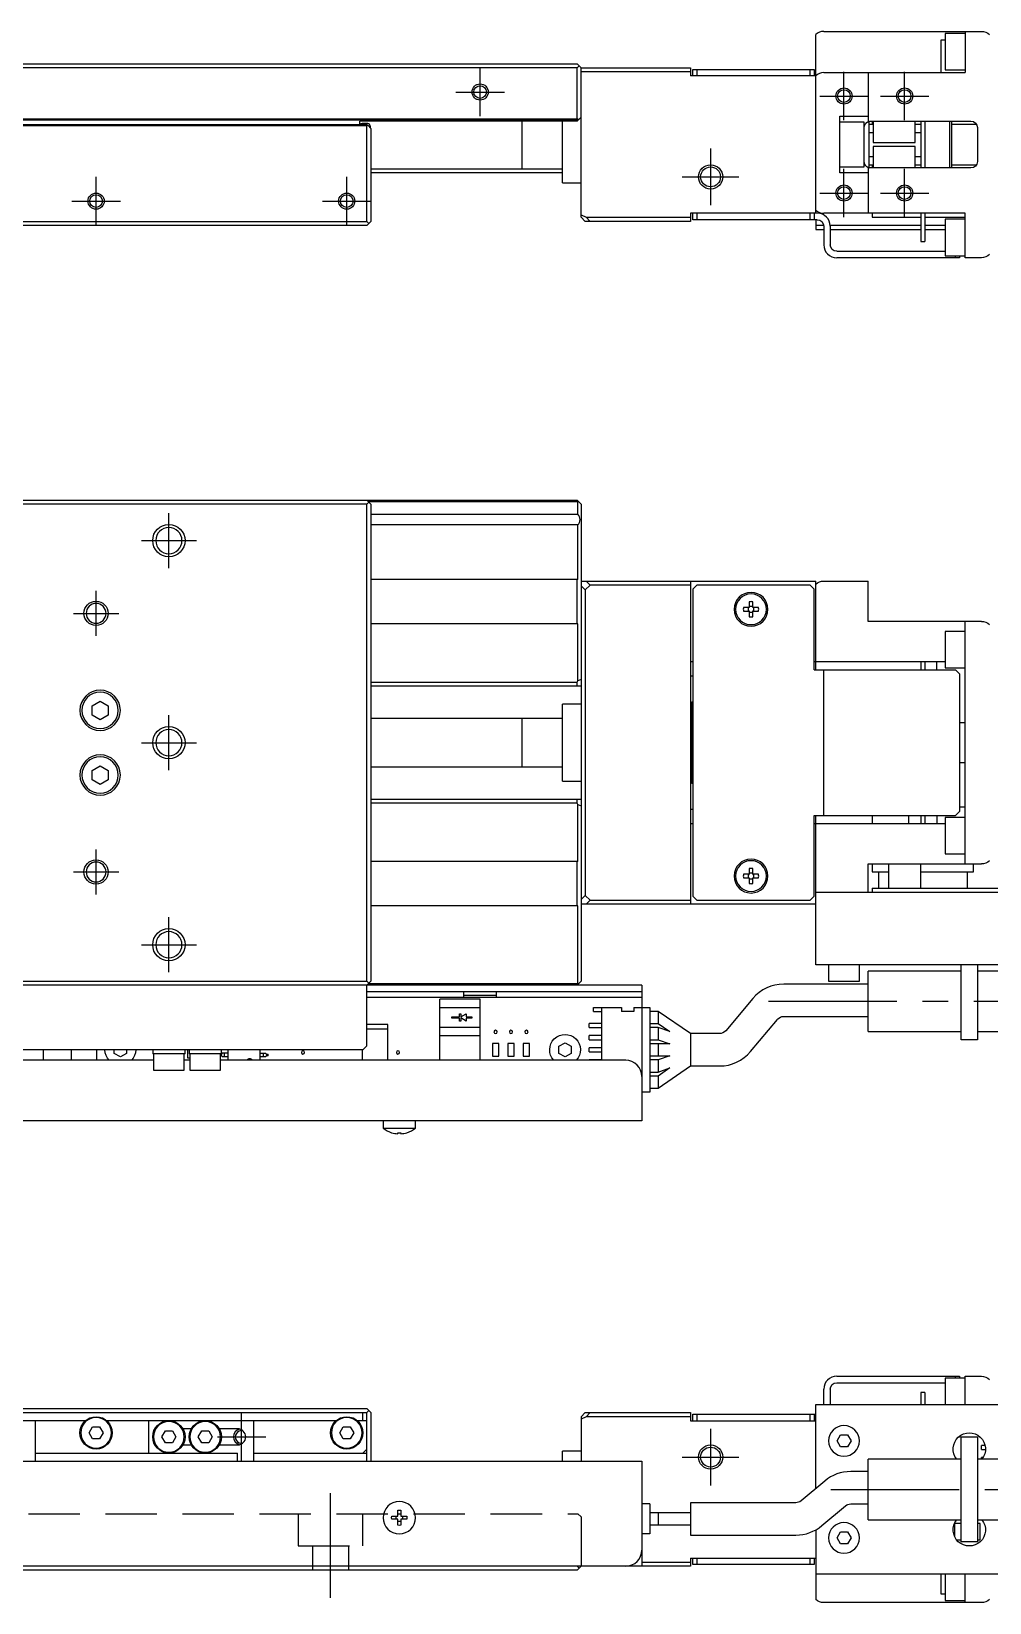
# Model space of a CAD drawing. Extents: x -1 to 721, y -8 to 204.
# Drawn here: x 116 to 234.5, y 10 to 204.4 of the extents above; entities that cross this region are included whole.
import ezdxf

# ---------------------------------------------------------------- set-up
doc = ezdxf.new("R2010")
doc.units = 0
doc.header["$LTSCALE"] = 0.5
doc.linetypes.add('CENTER', pattern=[50.8, 31.75, -6.35, 6.35, -6.35])
doc.linetypes.add('DASHED', pattern=[19.05, 12.7, -6.35])
for name, color, linetype in [('MSM_CENTER', 1, 'CENTER'), ('MSM_CONTINUOUS', 7, 'CONTINUOUS'), ('MSM_DASHED', 4, 'DASHED'), ('MSM_NARROW', 5, 'CONTINUOUS')]:
    doc.layers.add(name, color=color, linetype=linetype)

msp = doc.modelspace()

# ---------------------------------------------------------------- linework, layer by layer
at = {"layer": 'MSM_CENTER'}
for p, q in [((171.46, 193.89), (171.46, 199.89)), ((216.46, 193.39), (216.46, 199.39)), ((223.96, 193.39), (223.96, 199.39)), ((168.46, 196.89), (174.46, 196.89)), ((213.46, 196.39), (219.46, 196.39)), ((220.96, 196.39), (226.96, 196.39)), ((199.96, 189.89), (199.96, 182.89)), ((216.46, 181.39), (216.46, 187.39)), ((223.96, 181.39), (223.96, 187.39)), ((123.96, 180.39), (123.96, 186.39)), ((154.96, 180.39), (154.96, 186.39)), ((196.46, 186.39), (203.46, 186.39)), ((120.96, 183.39), (126.96, 183.39)), ((151.96, 183.39), (157.96, 183.39)), ((213.46, 184.39), (219.46, 184.39)), ((220.96, 184.39), (226.96, 184.39)), ((132.96, 137.99), (132.96, 144.79)), ((129.56, 141.39), (136.36, 141.39)), ((123.96, 129.59), (123.96, 135.19)), ((121.16, 132.39), (126.76, 132.39)), ((132.96, 112.99), (132.96, 119.79)), ((129.56, 116.39), (136.36, 116.39)), ((123.96, 97.59), (123.96, 103.19)), ((121.16, 100.39), (126.76, 100.39)), ((132.96, 87.99), (132.96, 94.79)), ((129.56, 91.39), (136.36, 91.39)), ((207.11, 84.39), (352.71, 84.39)), ((141.96, 27.5), (141.96, 33.5)), ((199.96, 31.5), (199.96, 24.5)), ((138.96, 30.5), (144.96, 30.5)), ((196.46, 28), (203.46, 28)), ((152.96, 10.57), (152.96, 23.52)), ((214.82, 24), (354.08, 24))]:
    msp.add_line(p, q, dxfattribs=at)
at = {"layer": 'MSM_CONTINUOUS'}
for p, q in [((213.96, 204.39), (233.46, 204.39)), ((228.96, 204.14), (228.96, 199.64)), ((231.46, 204.14), (228.96, 204.14)), ((231.46, 204.39), (231.46, 199.29)), ((212.96, 198.91), (212.96, 204.01)), ((228.46, 199.29), (228.46, 203.33)), ((228.46, 203.33), (228.96, 203.33)), ((58.46, 200.39), (183.46, 200.39)), ((183.71, 200.14), (183.46, 200.39)), ((183.46, 199.89), (58.46, 199.89)), ((183.46, 199.89), (183.71, 200.14)), ((183.46, 193.59), (183.46, 199.89)), ((183.71, 200.14), (183.96, 199.89)), ((183.96, 181.39), (183.96, 199.89)), ((183.96, 199.89), (197.46, 199.89)), ((197.46, 199.39), (183.96, 199.39)), ((197.46, 199.89), (197.46, 198.89)), ((212.96, 198.89), (197.46, 198.89)), ((197.76, 198.89), (197.76, 199.69)), ((197.76, 199.69), (212.76, 199.69)), ((198.26, 199.69), (198.26, 198.89)), ((212.26, 198.89), (212.26, 199.69)), ((212.76, 199.69), (212.76, 198.89)), ((212.96, 181.89), (212.96, 198.89)), ((213.96, 199.29), (231.46, 199.29)), ((219.46, 199.29), (219.46, 193.26)), ((228.96, 199.64), (231.46, 199.64)), ((183.56, 193.39), (57.96, 193.39)), ((58.46, 193.59), (183.46, 193.59)), ((58.46, 192.89), (157.46, 192.89)), ((157.46, 192.69), (58.46, 192.69)), ((183.46, 193.29), (156.56, 193.29)), ((156.56, 192.89), (156.56, 193.29)), ((157.56, 192.99), (156.86, 192.99)), ((157.46, 192.89), (157.56, 192.79)), ((157.46, 192.69), (157.56, 192.79)), ((157.46, 180.89), (157.46, 192.69)), ((157.56, 192.79), (157.96, 192.39)), ((157.86, 192.69), (157.86, 192.49)), ((176.66, 187.39), (176.66, 193.29)), ((181.66, 185.64), (181.66, 193.29)), ((183.61, 193.44), (183.46, 193.59)), ((183.46, 193.29), (183.56, 193.39)), ((183.56, 193.39), (183.61, 193.44)), ((183.61, 193.44), (183.96, 193.79)), ((215.96, 186.89), (215.96, 193.89)), ((215.96, 193.89), (219.46, 193.89)), ((218.96, 193.14), (215.96, 193.14)), ((218.96, 187.64), (218.96, 193.14)), ((219.46, 193.26), (219.56, 193.26)), ((219.48, 193.23), (219.56, 193.26)), ((219.56, 187.51), (219.56, 193.26)), ((220.06, 192.89), (219.56, 192.89)), ((219.76, 193.29), (232.16, 193.29)), ((219.96, 193.29), (219.96, 192.89)), ((220.06, 193.29), (220.06, 190.64)), ((225.26, 190.64), (225.26, 193.29)), ((225.96, 192.89), (225.26, 192.89)), ((225.96, 193.29), (225.96, 187.49)), ((226.46, 193.29), (226.46, 187.49)), ((229.56, 187.49), (229.56, 193.29)), ((229.76, 193.29), (229.76, 187.49)), ((232.86, 192.89), (229.76, 192.89)), ((232.96, 192.49), (232.96, 188.29)), ((157.96, 192.39), (157.96, 180.89)), ((219.56, 191.89), (220.06, 191.89)), ((220.06, 190.64), (225.26, 190.64)), ((225.26, 191.89), (225.96, 191.89)), ((220.06, 188.89), (219.56, 188.89)), ((225.26, 190.14), (220.06, 190.14)), ((220.06, 190.14), (220.06, 187.49)), ((225.26, 187.49), (225.26, 190.14)), ((225.96, 188.89), (225.26, 188.89)), ((157.96, 187.39), (181.66, 187.39)), ((181.66, 186.89), (157.96, 186.89)), ((215.96, 187.64), (218.96, 187.64)), ((219.46, 186.89), (215.96, 186.89)), ((219.46, 187.52), (219.56, 187.52)), ((219.46, 187.52), (219.46, 181.89)), ((219.56, 187.52), (219.47, 187.54)), ((219.56, 187.89), (220.06, 187.89)), ((232.16, 187.49), (219.76, 187.49)), ((219.96, 187.89), (219.96, 187.49)), ((225.26, 187.89), (225.96, 187.89)), ((229.76, 187.89), (232.86, 187.89)), ((181.66, 185.64), (183.96, 185.64)), ((58.46, 180.89), (157.46, 180.89)), ((157.71, 180.64), (157.46, 180.89)), ((157.46, 180.39), (157.96, 180.89)), ((183.96, 181.69), (184.58, 181.39)), ((184.46, 180.89), (183.96, 181.39)), ((197.46, 180.89), (184.46, 180.89)), ((184.58, 181.39), (185.08, 180.89)), ((184.58, 181.39), (197.46, 181.39)), ((213.16, 181.89), (197.46, 181.89)), ((197.46, 181.89), (197.46, 180.89)), ((197.76, 181.09), (197.76, 181.89)), ((213.16, 181.09), (197.76, 181.09)), ((198.26, 181.89), (198.26, 181.09)), ((212.26, 181.09), (212.26, 181.89)), ((212.76, 181.89), (212.76, 181.09)), ((212.96, 181.09), (212.96, 179.89)), ((231.46, 181.89), (213.96, 181.89)), ((219.96, 181.89), (219.96, 181.39)), ((219.96, 181.39), (225.96, 181.39)), ((225.96, 181.89), (225.96, 178.39)), ((226.46, 181.89), (226.46, 178.39)), ((226.46, 181.39), (231.46, 181.39)), ((228.96, 181.14), (228.96, 176.64)), ((231.46, 181.14), (228.96, 181.14)), ((231.46, 176.39), (231.46, 181.89)), ((157.46, 180.39), (58.46, 180.39)), ((213.96, 180.39), (212.96, 180.39)), ((212.96, 179.89), (213.96, 179.89)), ((213.96, 180.29), (213.96, 177.99)), ((225.96, 180.39), (214.76, 180.39)), ((214.76, 180.29), (214.76, 177.99)), ((214.76, 179.89), (225.96, 179.89)), ((228.96, 180.39), (226.46, 180.39)), ((226.46, 179.89), (228.96, 179.89)), ((215.56, 177.19), (228.96, 177.19)), ((225.96, 178.39), (226.46, 178.39)), ((230.76, 176.39), (215.56, 176.39)), ((228.96, 176.64), (231.46, 176.64)), ((230.26, 176.39), (230.26, 176.64)), ((230.76, 176.64), (230.76, 176.39)), ((233.46, 176.39), (231.46, 176.39)), ((58.46, 146.39), (183.46, 146.39)), ((157.46, 145.89), (58.46, 145.89)), ((157.71, 146.14), (157.46, 146.39)), ((157.46, 145.89), (157.71, 146.14)), ((157.46, 86.89), (157.46, 145.89)), ((183.56, 146.19), (157.66, 146.19)), ((157.96, 145.89), (157.71, 146.14)), ((157.96, 145.89), (157.96, 86.89)), ((183.61, 146.24), (183.46, 146.39)), ((183.56, 146.19), (183.61, 146.24)), ((183.56, 144.65), (183.56, 146.19)), ((183.61, 146.24), (183.96, 145.89)), ((183.96, 145.89), (183.96, 86.89)), ((157.96, 144.65), (183.56, 144.65)), ((183.56, 143.33), (157.96, 143.33)), ((183.56, 136.59), (183.56, 143.33)), ((183.56, 136.59), (157.96, 136.59)), ((183.46, 131.09), (183.46, 136.59)), ((183.96, 136.39), (212.96, 136.39)), ((184.58, 136.39), (185.08, 135.89)), ((197.46, 136.39), (197.46, 96.39)), ((212.96, 125.39), (212.96, 136.39)), ((213.96, 136.39), (219.46, 136.39)), ((219.46, 131.39), (219.46, 136.39)), ((184.46, 135.28), (183.96, 135.78)), ((185.08, 135.89), (184.46, 135.28)), ((184.46, 135.28), (184.46, 97.5)), ((197.46, 135.89), (185.08, 135.89)), ((198.26, 135.89), (197.76, 135.39)), ((197.76, 135.39), (197.76, 97.39)), ((212.26, 135.89), (198.26, 135.89)), ((212.76, 135.39), (212.26, 135.89)), ((212.76, 125.39), (212.76, 135.39)), ((204.72, 133.13), (204.04, 133.13)), ((204.04, 132.65), (204.72, 132.65)), ((204.72, 133.81), (204.72, 133.13)), ((204.72, 132.65), (204.72, 131.97)), ((205.2, 133.13), (205.2, 133.81)), ((205.88, 133.13), (205.2, 133.13)), ((205.2, 132.65), (205.88, 132.65)), ((205.2, 131.97), (205.2, 132.65)), ((183.56, 131.09), (157.96, 131.09)), ((183.56, 124.03), (183.56, 131.09)), ((233.46, 131.39), (219.46, 131.39)), ((231.46, 101.39), (231.46, 131.39)), ((231.46, 130.14), (228.96, 130.14)), ((228.96, 130.14), (228.96, 125.64)), ((197.76, 126.39), (197.46, 126.39)), ((228.96, 126.39), (212.76, 126.39)), ((225.96, 126.39), (225.96, 125.39)), ((226.46, 126.39), (226.46, 125.39)), ((227.96, 125.39), (227.96, 126.39)), ((197.46, 124.64), (197.76, 124.64)), ((212.76, 125.39), (230.26, 125.39)), ((213.96, 107.39), (213.96, 125.39)), ((228.96, 125.64), (231.46, 125.64)), ((230.76, 124.89), (230.26, 125.39)), ((230.76, 124.89), (230.76, 107.89)), ((157.96, 123.89), (183.46, 123.89)), ((183.96, 123.39), (157.96, 123.39)), ((183.46, 123.89), (183.56, 124.03)), ((183.46, 123.39), (183.46, 123.89)), ((183.96, 124.19), (183.56, 124.03)), ((123.46, 120.96), (124.46, 121.54)), ((123.46, 119.81), (123.46, 120.96)), ((124.46, 121.54), (125.46, 120.96)), ((125.46, 120.96), (125.46, 119.81)), ((181.66, 111.64), (181.66, 121.14)), ((183.96, 121.14), (181.66, 121.14)), ((197.66, 121.39), (197.46, 121.19)), ((197.76, 121.39), (197.66, 121.39)), ((197.66, 121.39), (197.66, 111.39)), ((124.46, 119.23), (123.46, 119.81)), ((125.46, 119.81), (124.46, 119.23)), ((181.66, 119.39), (157.96, 119.39)), ((176.66, 113.39), (176.66, 119.39)), ((230.76, 118.89), (231.46, 118.89)), ((123.46, 112.96), (124.46, 113.54)), ((123.46, 111.81), (123.46, 112.96)), ((124.46, 113.54), (125.46, 112.96)), ((125.46, 112.96), (125.46, 111.81)), ((157.96, 113.39), (181.66, 113.39)), ((231.46, 113.89), (230.76, 113.89)), ((124.46, 111.23), (123.46, 111.81)), ((125.46, 111.81), (124.46, 111.23)), ((181.66, 111.64), (183.96, 111.64)), ((197.46, 111.59), (197.66, 111.39)), ((197.66, 111.39), (197.76, 111.39)), ((157.96, 109.39), (183.96, 109.39)), ((183.46, 108.89), (157.96, 108.89)), ((183.46, 108.89), (183.46, 109.39)), ((183.56, 108.75), (183.46, 108.89)), ((183.56, 101.69), (183.56, 108.75)), ((183.56, 108.75), (183.96, 108.58)), ((197.76, 108.14), (197.46, 108.14)), ((212.76, 97.39), (212.76, 107.39)), ((212.76, 107.39), (230.26, 107.39)), ((212.96, 88.89), (212.96, 107.39)), ((219.96, 107.39), (219.96, 106.39)), ((224.46, 106.39), (224.46, 107.39)), ((225.96, 107.39), (225.96, 106.39)), ((226.46, 107.39), (226.46, 106.39)), ((227.96, 107.39), (227.96, 106.39)), ((231.46, 107.14), (228.96, 107.14)), ((228.96, 107.14), (228.96, 102.64)), ((230.26, 107.39), (230.76, 107.89)), ((231.46, 108.39), (230.76, 108.39)), ((197.46, 106.39), (197.76, 106.39)), ((212.76, 106.39), (228.96, 106.39)), ((183.56, 101.69), (157.96, 101.69)), ((183.46, 96.19), (183.46, 101.69)), ((219.46, 101.39), (233.46, 101.39)), ((219.46, 97.89), (219.46, 101.39)), ((219.96, 101.39), (219.96, 100.39)), ((221.96, 101.39), (221.96, 98.39)), ((225.96, 98.39), (225.96, 101.39)), ((228.96, 102.64), (231.46, 102.64)), ((232.46, 100.39), (232.46, 101.39)), ((204.72, 100.13), (204.04, 100.13)), ((204.04, 99.65), (204.72, 99.65)), ((204.72, 100.81), (204.72, 100.13)), ((204.72, 99.65), (204.72, 98.97)), ((205.2, 100.13), (205.2, 100.81)), ((205.88, 100.13), (205.2, 100.13)), ((205.2, 98.97), (205.2, 99.65)), ((205.2, 99.65), (205.88, 99.65)), ((219.96, 100.39), (221.96, 100.39)), ((220.71, 100.39), (220.71, 98.39)), ((225.96, 100.39), (232.46, 100.39)), ((231.71, 100.39), (231.71, 98.39)), ((183.96, 97), (184.46, 97.5)), ((184.46, 97.5), (185.08, 96.89)), ((197.76, 97.39), (198.26, 96.89)), ((212.26, 96.89), (212.76, 97.39)), ((212.96, 97.89), (239.96, 97.89)), ((219.96, 98.39), (219.96, 97.89)), ((219.96, 98.39), (239.96, 98.39)), ((183.56, 96.19), (157.96, 96.19)), ((183.56, 86.59), (183.56, 96.19)), ((212.96, 96.39), (183.96, 96.39)), ((185.08, 96.89), (184.58, 96.39)), ((185.08, 96.89), (197.46, 96.89)), ((198.26, 96.89), (212.26, 96.89)), ((239.96, 88.89), (212.96, 88.89)), ((214.56, 88.89), (214.56, 86.89)), ((218.36, 86.89), (218.36, 88.89)), ((230.96, 88.14), (219.46, 88.14)), ((219.46, 80.64), (219.46, 88.14)), ((230.96, 79.64), (230.96, 88.89)), ((232.96, 88.89), (232.96, 79.64)), ((254.46, 88.14), (232.96, 88.14)), ((58.46, 86.89), (157.46, 86.89)), ((191.46, 86.39), (58.46, 86.39)), ((157.71, 86.64), (157.46, 86.89)), ((157.46, 86.39), (157.71, 86.64)), ((157.46, 78.89), (157.46, 86.39)), ((157.46, 85.59), (191.46, 85.59)), ((157.66, 86.59), (183.56, 86.59)), ((157.71, 86.64), (157.96, 86.89)), ((169.46, 84.89), (169.46, 85.59)), ((173.46, 85.59), (173.46, 84.89)), ((183.46, 86.39), (183.61, 86.54)), ((183.61, 86.54), (183.56, 86.59)), ((183.96, 86.89), (183.61, 86.54)), ((191.46, 86.39), (191.46, 69.59)), ((219.46, 86.52), (209.01, 86.52)), ((214.56, 86.89), (218.36, 86.89)), ((157.46, 84.89), (191.46, 84.89)), ((166.46, 77.09), (166.46, 84.64)), ((171.46, 84.64), (166.46, 84.64)), ((166.46, 83.64), (171.46, 83.64)), ((173.46, 85.09), (169.46, 85.09)), ((171.46, 77.09), (171.46, 84.64)), ((185.46, 83.64), (188.96, 83.64)), ((185.46, 83.14), (185.46, 83.64)), ((186.46, 83.64), (186.46, 77.09)), ((188.96, 83.64), (188.96, 83.14)), ((190.46, 83.64), (192.46, 83.64)), ((190.46, 83.64), (190.46, 83.14)), ((192.46, 83.64), (192.46, 73.14)), ((205.18, 84.73), (201.83, 80.74)), ((167.96, 82.31), (167.96, 82.46)), ((167.96, 82.46), (168.91, 82.46)), ((168.91, 82.31), (167.96, 82.31)), ((168.91, 82.46), (168.91, 82.84)), ((168.91, 82.84), (169.06, 82.84)), ((168.91, 81.94), (168.91, 82.31)), ((169.06, 81.94), (168.91, 81.94)), ((169.06, 82.45), (169.74, 82.84)), ((169.06, 82.84), (169.06, 82.45)), ((169.06, 82.33), (169.06, 81.94)), ((169.74, 81.94), (169.06, 82.33)), ((169.74, 82.84), (169.74, 82.46)), ((169.74, 82.46), (170.44, 82.46)), ((169.74, 82.31), (169.74, 81.94)), ((170.44, 82.31), (169.74, 82.31)), ((170.44, 82.46), (170.44, 82.31)), ((185.46, 83.14), (186.46, 83.14)), ((190.46, 83.14), (188.96, 83.14)), ((193.46, 83.14), (192.46, 83.14)), ((197.46, 80.39), (193.46, 83.14)), ((193.46, 83.14), (193.46, 81.64)), ((204.9, 78.17), (208.24, 82.16)), ((209.01, 82.52), (219.46, 82.52)), ((160.06, 81.54), (157.46, 81.54)), ((160.06, 80.94), (157.46, 80.94)), ((160.06, 77.09), (160.06, 81.54)), ((171.46, 81.14), (166.46, 81.14)), ((166.46, 80.14), (171.46, 80.14)), ((186.46, 81.64), (184.96, 81.64)), ((184.96, 81.14), (184.96, 81.64)), ((184.96, 81.14), (186.46, 81.14)), ((186.46, 80.14), (184.96, 80.14)), ((184.96, 79.64), (184.96, 80.14)), ((192.46, 81.64), (193.46, 81.64)), ((193.46, 81.14), (192.46, 81.14)), ((193.46, 81.64), (194.92, 80.64)), ((194.92, 80.64), (193.46, 81.14)), ((193.46, 81.14), (193.46, 79.64)), ((201.07, 80.39), (197.46, 80.39)), ((197.46, 80.39), (197.46, 76.39)), ((219.46, 80.64), (230.96, 80.64)), ((232.96, 80.64), (254.46, 80.64)), ((156.96, 78.39), (58.96, 78.39)), ((117.46, 77.09), (117.46, 78.39)), ((120.86, 78.39), (120.86, 77.09)), ((124.06, 77.09), (124.06, 78.39)), ((126.21, 77.95), (126.21, 78.39)), ((126.96, 77.52), (126.21, 77.95)), ((127.71, 77.95), (126.96, 77.52)), ((127.71, 78.39), (127.71, 77.95)), ((130.96, 78.39), (130.96, 77.89)), ((134.96, 77.89), (130.96, 77.89)), ((131.06, 77.89), (131.06, 75.89)), ((134.86, 75.89), (134.86, 77.89)), ((134.96, 77.89), (134.96, 78.39)), ((135.28, 78.39), (135.28, 77.39)), ((135.46, 78.39), (135.46, 77.89)), ((139.46, 77.89), (135.46, 77.89)), ((135.56, 77.89), (135.56, 75.89)), ((139.36, 75.89), (139.36, 77.89)), ((139.36, 77.85), (139.5, 77.85)), ((139.46, 77.89), (139.46, 78.39)), ((139.5, 77.85), (139.57, 77.97)), ((140.3, 77.97), (139.57, 77.97)), ((139.86, 77.54), (139.86, 77.97)), ((140.3, 77.09), (140.3, 78.39)), ((144.2, 78.39), (144.2, 77.09)), ((144.2, 77.97), (144.94, 77.97)), ((144.64, 77.97), (144.64, 77.54)), ((144.94, 77.97), (145, 77.85)), ((145, 77.85), (145.25, 77.85)), ((145.25, 77.65), (145.25, 77.85)), ((156.86, 78.39), (156.86, 77.09)), ((156.96, 78.39), (157.46, 78.89)), ((173.77, 79.19), (172.97, 79.19)), ((172.97, 79.19), (172.97, 77.59)), ((173.77, 77.59), (173.77, 79.19)), ((174.87, 79.19), (174.87, 77.59)), ((175.67, 79.19), (174.87, 79.19)), ((175.67, 77.59), (175.67, 79.19)), ((176.78, 79.19), (176.78, 77.59)), ((177.58, 79.19), (176.78, 79.19)), ((177.58, 77.59), (177.58, 79.19)), ((181.21, 78.82), (181.96, 79.25)), ((181.21, 77.95), (181.21, 78.82)), ((181.96, 77.52), (181.21, 77.95)), ((181.96, 79.25), (182.71, 78.82)), ((182.71, 77.95), (181.96, 77.52)), ((182.71, 78.82), (182.71, 77.95)), ((184.96, 79.64), (186.46, 79.64)), ((186.46, 78.64), (184.96, 78.64)), ((184.96, 78.14), (184.96, 78.64)), ((184.96, 78.14), (186.46, 78.14)), ((192.46, 79.64), (193.46, 79.64)), ((194.92, 79.14), (192.46, 79.14)), ((193.46, 79.64), (194.92, 79.14)), ((193.46, 79.14), (193.46, 77.64)), ((232.96, 79.64), (230.96, 79.64)), ((131.06, 77.09), (114.36, 77.09)), ((131.06, 75.89), (134.86, 75.89)), ((135.56, 77.09), (134.86, 77.09)), ((135.28, 77.39), (135.56, 77.39)), ((135.56, 75.89), (139.36, 75.89)), ((139.5, 77.65), (139.36, 77.65)), ((189.46, 77.09), (139.36, 77.09)), ((139.57, 77.54), (139.5, 77.65)), ((140.3, 77.54), (139.57, 77.54)), ((144.94, 77.54), (144.2, 77.54)), ((145, 77.65), (144.94, 77.54)), ((145.25, 77.65), (145, 77.65)), ((172.97, 77.59), (173.77, 77.59)), ((174.87, 77.59), (175.67, 77.59)), ((176.78, 77.59), (177.58, 77.59)), ((186.46, 77.14), (184.96, 77.14)), ((184.96, 77.09), (184.96, 77.14)), ((192.46, 77.64), (194.92, 77.64)), ((193.46, 77.14), (192.46, 77.14)), ((194.92, 77.64), (193.46, 77.14)), ((193.46, 77.14), (193.46, 75.64)), ((193.46, 73.64), (197.46, 76.39)), ((194.92, 76.14), (193.46, 75.14)), ((193.46, 75.64), (194.92, 76.14)), ((197.46, 76.39), (201.07, 76.39)), ((192.46, 75.64), (193.46, 75.64)), ((193.46, 75.14), (192.46, 75.14)), ((193.46, 75.14), (193.46, 73.64)), ((192.46, 73.14), (191.46, 73.14)), ((192.46, 73.64), (193.46, 73.64)), ((191.46, 69.59), (58.46, 69.59)), ((159.46, 69.59), (159.46, 68.69)), ((159.46, 68.69), (163.46, 68.69)), ((160.51, 68.13), (160.54, 68.13)), ((161.26, 68.13), (161.66, 68.13)), ((161.26, 68), (161.26, 68.13)), ((161.66, 68.13), (161.66, 68)), ((162.39, 68.13), (162.41, 68.13)), ((163.46, 68.69), (163.46, 69.59)), ((215.56, 38), (230.76, 38)), ((215.56, 37.2), (228.96, 37.2)), ((228.96, 37.75), (228.96, 34.5)), ((231.46, 37.75), (228.96, 37.75)), ((230.26, 37.75), (230.26, 38)), ((230.76, 38), (230.76, 37.75)), ((231.46, 34.5), (231.46, 38)), ((231.46, 38), (233.46, 38)), ((213.96, 34.5), (213.96, 36.4)), ((214.76, 36.4), (214.76, 34.5)), ((225.96, 36), (225.96, 34.5)), ((226.46, 36), (225.96, 36)), ((226.46, 36), (226.46, 34.5)), ((58.46, 34), (157.46, 34)), ((58.46, 33.5), (157.46, 33.5)), ((156.96, 32.5), (156.96, 33.5)), ((157.71, 33.75), (157.46, 34)), ((157.46, 33.5), (157.71, 33.75)), ((157.46, 27.5), (157.46, 33.5)), ((157.71, 33.75), (157.96, 33.5)), ((157.96, 33.5), (157.96, 27.5)), ((183.96, 33), (184.46, 33.5)), ((184.46, 33.5), (197.46, 33.5)), ((185.08, 33.5), (184.58, 33)), ((197.46, 33.5), (197.46, 32.5)), ((197.76, 32.5), (197.76, 33.3)), ((197.76, 33.3), (212.96, 33.3)), ((198.26, 33.3), (198.26, 32.5)), ((212.26, 32.5), (212.26, 33.3)), ((212.76, 33.3), (212.76, 32.5)), ((212.96, 24.1), (212.96, 34.5)), ((212.96, 34.5), (239.96, 34.5)), ((122.64, 32.5), (93.29, 32.5)), ((116.46, 27.5), (116.46, 32.5)), ((123.1, 31), (123.53, 31.75)), ((123.53, 31.75), (124.4, 31.75)), ((124.4, 31.75), (124.83, 31)), ((153.64, 32.5), (125.29, 32.5)), ((130.46, 32.5), (130.46, 28.5)), ((132.1, 30.5), (132.53, 31.25)), ((132.53, 31.25), (133.4, 31.25)), ((133.4, 31.25), (133.83, 30.5)), ((135.73, 31.5), (134.7, 31.5)), ((136.6, 30.5), (137.03, 31.25)), ((137.03, 31.25), (137.9, 31.25)), ((137.9, 31.25), (138.33, 30.5)), ((141.46, 31.5), (139.2, 31.5)), ((143.46, 27.5), (143.46, 32.5)), ((154.1, 31), (154.53, 31.75)), ((154.53, 31.75), (155.4, 31.75)), ((155.4, 31.75), (155.83, 31)), ((157.46, 32.5), (156.29, 32.5)), ((184.58, 33), (183.96, 32.69)), ((183.96, 33), (183.96, 27.5)), ((197.46, 33), (184.58, 33)), ((197.46, 32.5), (212.96, 32.5)), ((123.53, 30.25), (123.1, 31)), ((124.4, 30.25), (123.53, 30.25)), ((124.83, 31), (124.4, 30.25)), ((132.53, 29.75), (132.1, 30.5)), ((133.4, 29.75), (132.53, 29.75)), ((133.83, 30.5), (133.4, 29.75)), ((134.7, 29.5), (135.73, 29.5)), ((137.03, 29.75), (136.6, 30.5)), ((137.9, 29.75), (137.03, 29.75)), ((138.33, 30.5), (137.9, 29.75)), ((139.2, 29.5), (141.46, 29.5)), ((154.53, 30.25), (154.1, 31)), ((155.4, 30.25), (154.53, 30.25)), ((155.83, 31), (155.4, 30.25)), ((215.6, 30), (216.03, 30.75)), ((216.03, 29.25), (215.6, 30)), ((216.03, 30.75), (216.9, 30.75)), ((216.9, 29.25), (216.03, 29.25)), ((216.9, 30.75), (217.33, 30)), ((217.33, 30), (216.9, 29.25)), ((230.96, 17.5), (230.96, 30.5)), ((230.96, 30.5), (232.96, 30.5)), ((232.96, 30.5), (232.96, 17.5)), ((233.46, 28.93), (233.46, 29.43)), ((233.92, 29.43), (233.46, 29.43)), ((58.46, 27.5), (191.46, 27.5)), ((116.46, 28.5), (141.46, 28.5)), ((141.46, 27.5), (141.46, 28.5)), ((143.46, 28.5), (157.46, 28.5)), ((157.46, 29), (156.96, 28.5)), ((181.66, 27.5), (181.66, 28.75)), ((183.96, 28.75), (181.66, 28.75)), ((191.46, 27.5), (191.46, 14.5)), ((219.46, 20.25), (219.46, 27.75)), ((230.96, 27.75), (219.46, 27.75)), ((254.46, 27.75), (232.96, 27.75)), ((233.46, 28.93), (233.96, 28.93)), ((233.46, 27.75), (233.46, 27.93)), ((233.65, 27.93), (233.46, 27.93)), ((219.46, 26.21), (217.29, 26.21)), ((214.08, 25.04), (211.16, 22.58)), ((161.26, 20.7), (161.26, 21.43)), ((161.66, 21.43), (161.66, 20.7)), ((192.46, 22.2), (191.46, 22.2)), ((192.46, 22.2), (192.46, 18.5)), ((210.51, 22.35), (197.46, 22.35)), ((197.46, 22.35), (197.46, 18.35)), ((213.73, 19.52), (216.65, 21.97)), ((217.29, 22.21), (219.46, 22.21)), ((160.54, 20.7), (161.26, 20.7)), ((161.26, 20.3), (160.54, 20.3)), ((161.26, 19.57), (161.26, 20.3)), ((161.66, 20.7), (162.39, 20.7)), ((162.39, 20.3), (161.66, 20.3)), ((161.66, 20.3), (161.66, 19.57)), ((197.46, 21.1), (192.46, 21.1)), ((192.46, 19.6), (197.46, 19.6)), ((193.46, 21.1), (193.46, 19.6)), ((219.46, 20.25), (230.96, 20.25)), ((230.13, 19.78), (230.13, 18.2)), ((230.96, 19.78), (230.13, 19.78)), ((232.96, 20.25), (254.46, 20.25)), ((233.29, 19.78), (232.96, 19.78)), ((233.29, 17.78), (233.29, 19.78)), ((192.46, 18.5), (191.46, 18.5)), ((197.46, 18.35), (210.51, 18.35)), ((212.96, 18.99), (212.96, 10.38)), ((215.6, 18), (216.03, 18.75)), ((216.03, 17.25), (215.6, 18)), ((216.03, 18.75), (216.9, 18.75)), ((216.9, 18.75), (217.33, 18)), ((217.33, 18), (216.9, 17.25)), ((230.38, 17.78), (230.96, 17.78)), ((232.96, 17.5), (230.96, 17.5)), ((232.96, 17.78), (233.29, 17.78)), ((216.9, 17.25), (216.03, 17.25)), ((197.46, 14.5), (58.46, 14.5)), ((183.46, 14), (58.46, 14)), ((183.71, 14.25), (183.46, 14.5)), ((183.46, 14), (183.96, 14.5)), ((191.46, 15), (197.46, 15)), ((197.46, 15.5), (197.46, 14.5)), ((197.46, 15.5), (212.96, 15.5)), ((197.76, 14.7), (197.76, 15.5)), ((212.76, 14.7), (197.76, 14.7)), ((198.26, 15.5), (198.26, 14.7)), ((212.26, 14.7), (212.26, 15.5)), ((212.76, 15.5), (212.76, 14.7)), ((239.96, 13.5), (212.96, 13.5)), ((228.46, 11.05), (228.46, 13.5)), ((228.96, 13.5), (228.96, 10.25)), ((231.46, 10), (231.46, 13.5)), ((233.46, 10), (213.96, 10)), ((228.96, 11.05), (228.46, 11.05)), ((228.96, 10.25), (231.46, 10.25))]:
    msp.add_line(p, q, dxfattribs=at)
at = {"layer": 'MSM_CONTINUOUS', "extrusion": (0, 0, -1)}
for p, q in [((218.96, 192.49), (218.97, 192.54)), ((218.97, 192.59), (218.98, 192.65)), ((218.97, 192.54), (218.97, 192.59)), ((218.98, 192.65), (218.99, 192.7)), ((218.99, 192.7), (219.01, 192.75)), ((219.01, 192.75), (219.02, 192.79)), ((219.02, 192.79), (219.05, 192.84)), ((219.05, 192.84), (219.07, 192.89)), ((219.07, 192.89), (219.1, 192.94)), ((219.1, 192.94), (219.13, 192.97)), ((219.13, 192.97), (219.15, 193)), ((219.15, 193), (219.18, 193.03)), ((219.18, 193.03), (219.21, 193.06)), ((219.21, 193.06), (219.24, 193.09)), ((219.24, 193.09), (219.27, 193.12)), ((219.27, 193.12), (219.3, 193.14)), ((219.3, 193.14), (219.33, 193.16)), ((219.33, 193.16), (219.37, 193.18)), ((219.37, 193.18), (219.41, 193.2)), ((219.41, 193.2), (219.43, 193.22)), ((219.43, 193.22), (219.46, 193.23)), ((219.46, 193.23), (219.48, 193.23)), ((218.97, 188.24), (218.96, 188.29)), ((218.97, 188.2), (218.97, 188.24)), ((218.97, 188.16), (218.97, 188.2)), ((218.98, 188.12), (218.97, 188.16)), ((218.99, 188.07), (218.98, 188.12)), ((219.01, 188.02), (218.99, 188.07)), ((219.03, 187.97), (219.01, 188.02)), ((219.05, 187.92), (219.03, 187.97)), ((219.08, 187.88), (219.05, 187.92)), ((219.11, 187.83), (219.08, 187.88)), ((219.14, 187.79), (219.11, 187.83)), ((219.17, 187.75), (219.14, 187.79)), ((219.21, 187.71), (219.17, 187.75)), ((219.23, 187.69), (219.21, 187.71)), ((219.26, 187.66), (219.23, 187.69)), ((219.3, 187.64), (219.26, 187.66)), ((219.33, 187.62), (219.3, 187.64)), ((219.35, 187.6), (219.33, 187.62)), ((219.38, 187.59), (219.35, 187.6)), ((219.41, 187.57), (219.38, 187.59)), ((219.44, 187.56), (219.41, 187.57)), ((219.46, 187.55), (219.44, 187.56)), ((219.47, 187.54), (219.46, 187.55))]:
    msp.add_line(p, q, dxfattribs=at)
at = {"layer": 'MSM_CONTINUOUS'}
for centre, radius in [((171.46, 196.89), 0.783), ((216.46, 196.39), 0.783), ((223.96, 196.39), 0.783), ((199.96, 186.39), 1.23), ((216.46, 184.39), 0.783), ((223.96, 184.39), 0.783), ((123.96, 183.39), 0.783), ((154.96, 183.39), 0.783), ((123.96, 31), 2), ((132.96, 30.5), 2), ((137.46, 30.5), 2), ((154.96, 31), 2), ((199.96, 28), 1.23)]:
    msp.add_circle(centre, radius, dxfattribs=at)
at = {"layer": 'MSM_CONTINUOUS', "extrusion": (0, 0, -1)}
for centre, radius in [((-132.96, 141.39), 1.62), ((-204.96, 132.89), 2.1), ((-204.96, 132.89), 1.9), ((-123.96, 132.39), 1.23), ((-124.46, 120.39), 2.5), ((-124.46, 120.39), 2.25), ((-132.96, 116.39), 1.62), ((-124.46, 112.39), 2.5), ((-124.46, 112.39), 2.25), ((-123.96, 100.39), 1.23), ((-204.96, 99.89), 2.1), ((-204.96, 99.89), 1.9), ((-132.96, 91.39), 1.62), ((-173.37, 80.61), 0.2), ((-175.27, 80.61), 0.2), ((-177.18, 80.61), 0.2), ((-149.55, 78.07), 0.2), ((-161.3, 78.07), 0.2), ((-123.96, 31), 1.9), ((-132.96, 30.5), 1.9), ((-137.46, 30.5), 1.9), ((-154.96, 31), 1.9), ((-216.46, 30), 1.9), ((-161.46, 20.5), 2), ((-216.46, 18), 1.9)]:
    msp.add_circle(centre, radius, dxfattribs=at)
at = {"layer": 'MSM_CONTINUOUS'}
for centre, radius, start, end in [((213.96, 202.89), 1.5, 90, 131.8103), ((213.96, 197.79), 1.5, 90, 131.8103), ((156.86, 192.69), 0.3, 90, 138.1897), ((157.56, 192.69), 0.3, 0, 90), ((213.96, 183.39), 1.5, 228.1897, 270), ((213.16, 180.29), 1.6, 0, 90), ((215.56, 177.99), 1.6, 180, 270), ((182.81, 143.99), 1, 318.5904, 41.4096), ((204.96, 132.89), 0.95, 165.3667, 194.6333), ((204.96, 132.89), 0.365, 138.8496, 221.1504), ((204.96, 132.89), 0.95, 75.3667, 104.6333), ((204.96, 132.89), 0.365, 48.8496, 131.1504), ((204.96, 132.89), 0.365, 228.8496, 311.1504), ((204.96, 132.89), 0.365, 318.8496, 41.1504), ((204.96, 132.89), 0.95, 345.3667, 14.6333), ((204.96, 132.89), 0.95, 255.3667, 284.6333), ((204.96, 99.89), 0.95, 165.3667, 194.6333), ((204.96, 99.89), 0.365, 138.8496, 221.1504), ((204.96, 99.89), 0.95, 75.3667, 104.6333), ((204.96, 99.89), 0.365, 48.8496, 131.1504), ((204.96, 99.89), 0.365, 228.8496, 311.1504), ((204.96, 99.89), 0.365, 318.8496, 41.1504), ((204.96, 99.89), 0.95, 345.3667, 14.6333), ((204.96, 99.89), 0.95, 255.3667, 284.6333), ((209.01, 81.52), 5, 90, 140), ((201.07, 81.39), 5, 270, 320), ((142.95, 76.94), 0.35, 25.3769, 154.6231), ((189.46, 75.09), 2, 0, 90), ((161.46, 71.19), 3.2, 231.3178, 252.73), ((161.46, 71.19), 3.19, 253.0947, 266.4096), ((161.46, 71.19), 3.19, 273.5904, 286.9053), ((161.46, 71.19), 3.2, 287.27, 308.6822), ((215.56, 36.4), 1.6, 90, 180), ((141.96, 30.5), 0.783, 79.9945, 280.0055), ((141.46, 30.5), 1, 270, 90), ((217.29, 21.21), 5, 90, 130), ((161.46, 20.5), 0.435, 152.6335, 207.3665), ((161.46, 20.5), 0.435, 62.6335, 117.3665), ((161.46, 20.5), 0.435, 242.6335, 297.3665), ((161.46, 20.5), 0.435, 332.6335, 27.3665), ((210.51, 23.35), 5, 270, 310), ((189.46, 16.5), 2, 270, 0)]:
    msp.add_arc(centre, radius, start, end, dxfattribs=at)
at = {"layer": 'MSM_CONTINUOUS', "extrusion": (0, 0, -1)}
for centre, radius, start, end in [((-233.46, 202.89), 1.5, 90, 131.8103), ((-219.76, 192.49), 0.8, 74.8734, 90), ((-232.16, 192.49), 0.8, 90, 180), ((-219.76, 188.29), 0.8, 270, 285.1266), ((-232.16, 188.29), 0.8, 180, 270), ((-213.16, 180.29), 0.8, 90, 180), ((-215.56, 177.99), 0.8, 270, 0), ((-233.46, 177.89), 1.5, 228.1897, 270), ((-213.96, 134.89), 1.5, 48.1897, 90), ((-233.46, 129.89), 1.5, 90, 131.8103), ((-233.46, 102.89), 1.5, 228.1897, 270), ((-209.01, 81.52), 1, 40, 90), ((-181.96, 78.39), 1.9, 316.8264, 223.1735), ((-201.07, 81.39), 1, 220, 270), ((-126.96, 78.39), 1.9, 316.8264, 360), ((-126.96, 78.39), 1.9, 180, 223.1736), ((-215.56, 36.4), 0.8, 0, 90), ((-233.46, 36.5), 1.5, 90, 131.8103), ((-231.96, 29), 2, 321.3178, 218.6822), ((-230.66, 30.67), 0.2, 179.1937, 284.9256), ((-161.46, 20.5), 0.95, 77.8468, 102.1532), ((-210.51, 23.35), 1, 230, 270), ((-217.29, 21.21), 1, 50, 90), ((-161.46, 20.5), 0.95, 347.8468, 12.1532), ((-161.46, 20.5), 0.95, 257.8468, 282.1532), ((-161.46, 20.5), 0.95, 167.8468, 192.1532), ((-231.96, 19), 2, 141.3178, 38.6822), ((-213.96, 11.5), 1.5, 270, 311.8103), ((-233.46, 11.5), 1.5, 228.1897, 270)]:
    msp.add_arc(centre, radius, start, end, dxfattribs=at)
at = {"layer": 'MSM_DASHED'}
for p, q in [((58.46, 21), (183.56, 21)), ((148.96, 21), (148.96, 17)), ((156.96, 17), (156.96, 21)), ((183.96, 20.6), (183.56, 21)), ((183.96, 20.6), (183.96, 14.5)), ((148.96, 17), (156.96, 17)), ((150.71, 17), (150.71, 14)), ((155.21, 14), (155.21, 17))]:
    msp.add_line(p, q, dxfattribs=at)
at = {"layer": 'MSM_NARROW'}
for centre, radius in [((171.46, 196.89), 1), ((216.46, 196.39), 1), ((223.96, 196.39), 1), ((199.96, 186.39), 1.5), ((216.46, 184.39), 1), ((223.96, 184.39), 1), ((123.96, 183.39), 1), ((154.96, 183.39), 1), ((132.96, 141.39), 2), ((123.96, 132.39), 1.5), ((132.96, 116.39), 2), ((123.96, 100.39), 1.5), ((132.96, 91.39), 2), ((199.96, 28), 1.5)]:
    msp.add_circle(centre, radius, dxfattribs=at)
msp.add_arc((141.96, 30.5), 1, 104.4775, 255.5225, dxfattribs=at)

doc.saveas('drawing.dxf')
